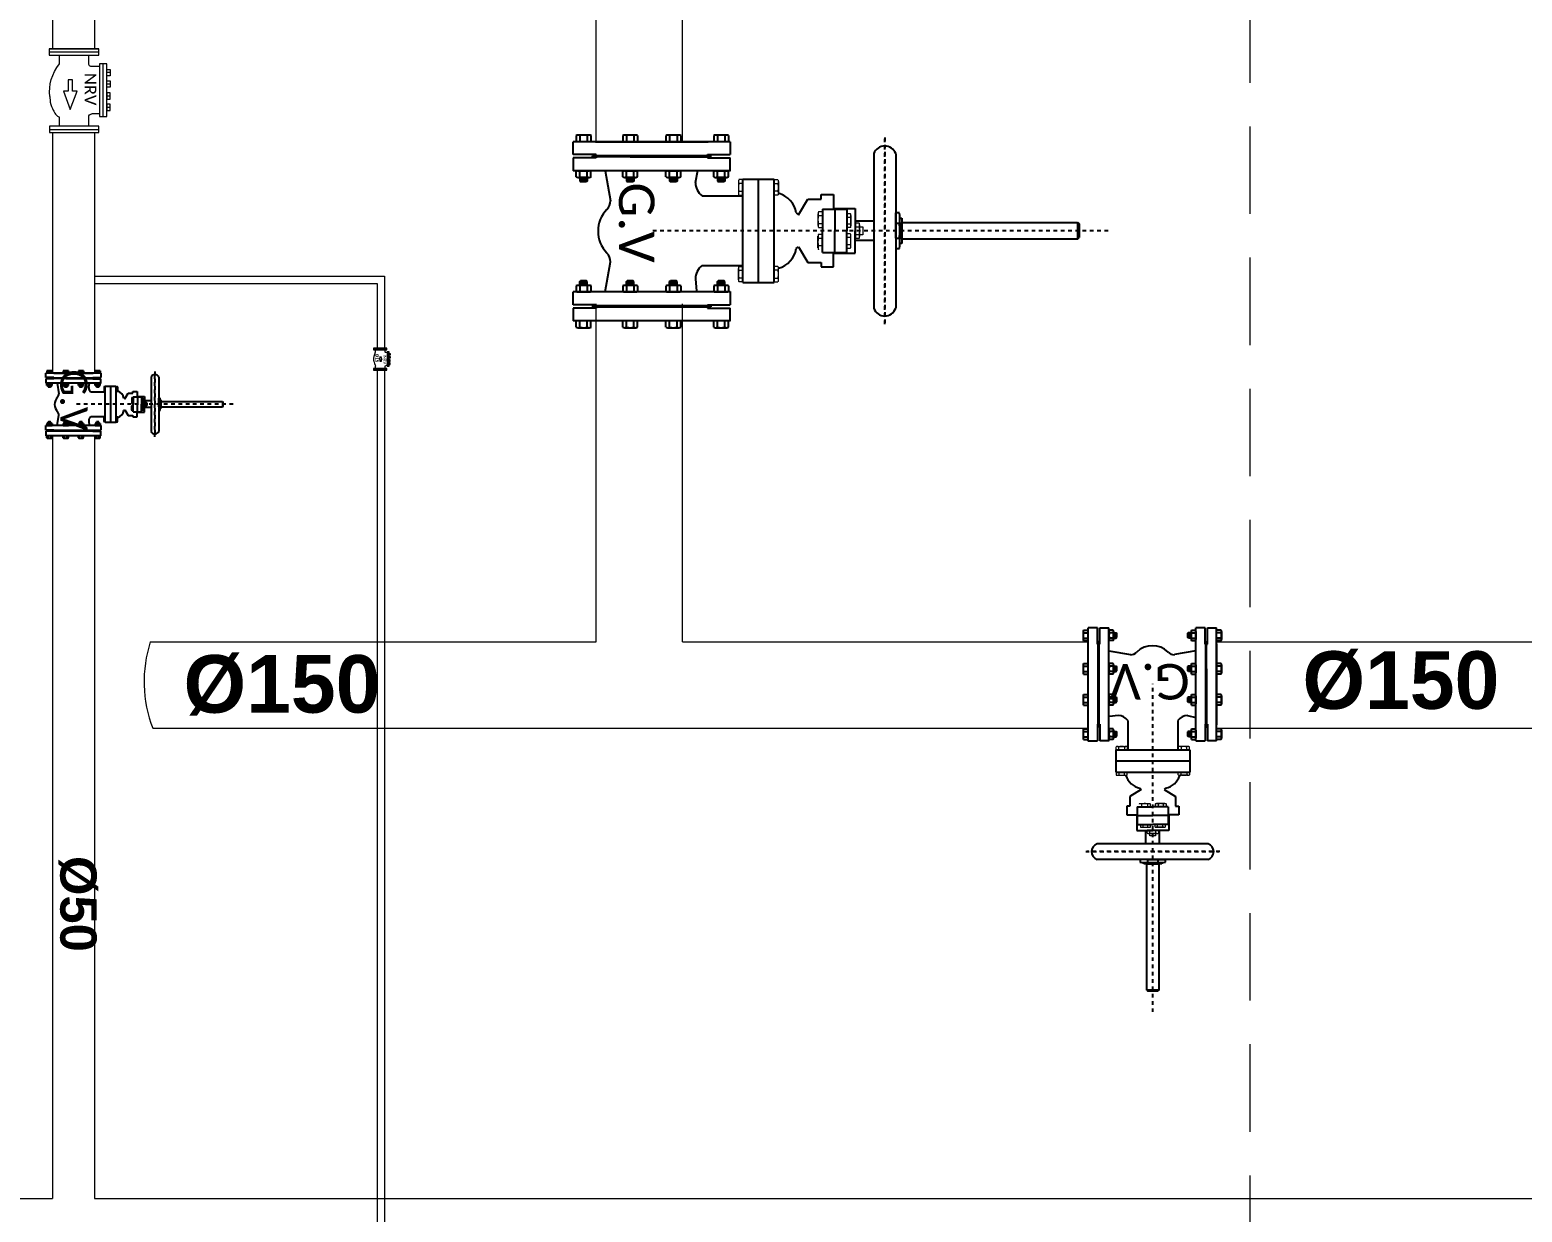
# Model space of a CAD drawing. Header units: inches. Extents: x -98933 to 1585249, y -3352739 to 192771.
# Drawn here: x 58127.62 to 58168.6, y 49911.38 to 49943.84 of the extents above; entities that cross this region are included whole.
import ezdxf

# ---------------------------------------------------------------- set-up
doc = ezdxf.new("R2010")
doc.units = ezdxf.units.IN
doc.header["$MEASUREMENT"] = 0
for name, pattern in [('CENTER2', [1.125, 0.75, -0.125, 0.125, -0.125]), ('CENTERX2', [4, 2.5, -0.5, 0.5, -0.5]), ('DASHED', [0.75, 0.5, -0.25]), ('HIDDEN', [0.375, 0.25, -0.125])]:
    doc.linetypes.add(name, pattern=pattern)
doc.layers.get('0').update_dxf_attribs({"lineweight": 0})
for name, color, linetype, lineweight in [('Diamention', 30, 'Continuous', 0), ('DIMINSON', 30, 'Continuous', 5), ('Hydrant Pipe', 1, 'Continuous', 25), ('Pipe 40 mm', 1, 'Continuous', 25), ('stair 2', 210, 'Continuous', 9), ('wall', 7, 'Continuous', 0)]:
    doc.layers.add(name, color=color, linetype=linetype, lineweight=lineweight)
for name, color, linetype in [('DIESEL_PUMP', 7, 'Continuous'), ('FIREFIGHTING', 241, 'Continuous'), ('flange', 33, 'Continuous'), ('OBJECT', 7, 'Continuous'), ('PUMP CETRE', 1, 'CENTERX2'), ('pump pipe', 241, 'Continuous')]:
    doc.layers.add(name, color=color, linetype=linetype)
doc.styles.add('small', font='calibri.ttf', dxfattribs={"height": 4})
doc.styles.get("Standard").update_dxf_attribs({"font": 'arialbd.ttf', "height": 24})

# ---------------------------------------------------------------- blocks, each defined once
blk = doc.blocks.new('bgvb')
at = {"color": 96}
for p, q in [((16716.12, -5905.44), (16716.12, -5904.87)), ((16716.12, -5904.87), (16717.18, -5904.87)), ((16716.65, -5904.87), (16716.65, -5905.44)), ((16717.18, -5904.87), (16717.18, -5905.44)), ((16718.04, -5905.44), (16718.04, -5904.87)), ((16718.04, -5904.87), (16719.11, -5904.87)), ((16718.57, -5904.87), (16718.57, -5905.44)), ((16719.11, -5904.87), (16719.11, -5905.44)), ((16720.07, -5904.87), (16720.07, -5905.44)), ((16721.14, -5904.87), (16720.07, -5904.87)), ((16720.6, -5904.87), (16720.6, -5905.44)), ((16721.14, -5905.44), (16721.14, -5904.87)), ((16722, -5904.87), (16722, -5905.44)), ((16723.06, -5904.87), (16722, -5904.87)), ((16722.53, -5904.87), (16722.53, -5905.44)), ((16723.06, -5905.44), (16723.06, -5904.87)), ((16715.18, -5905.44), (16715.18, -5906.67)), ((16724.04, -5905.44), (16715.18, -5905.44)), ((16724.04, -5906.04), (16715.18, -5906.04)), ((16715.18, -5906.67), (16724.04, -5906.67)), ((16715.63, -5906.67), (16715.63, -5907.94)), ((16717.18, -5905.44), (16716.12, -5905.44)), ((16719.11, -5905.44), (16718.04, -5905.44)), ((16720.07, -5905.44), (16721.14, -5905.44)), ((16722, -5905.44), (16723.06, -5905.44)), ((16723.6, -5906.67), (16723.6, -5907.94)), ((16724.04, -5906.67), (16724.04, -5905.44)), ((16715.09, -5908.48), (16713.7, -5908.48)), ((16725.2, -5908.48), (16724.14, -5908.48)), ((16725.69, -5908.48), (16724.14, -5908.48)), ((16715.17, -5913.44), (16713.7, -5913.44)), ((16725.69, -5913.44), (16724.18, -5913.44)), ((16725.2, -5913.44), (16725.1, -5913.44))]:
    blk.add_line(p, q, dxfattribs=at)
at = {"color": 152}
for p, q in [((16713.7, -5906.75), (16712.61, -5906.75)), ((16712.61, -5915.17), (16712.61, -5906.75)), ((16712.61, -5906.75), (16712.61, -5915.17)), ((16713.16, -5915.17), (16713.16, -5906.75)), ((16713.7, -5915.17), (16713.7, -5906.75)), ((16713.7, -5915.17), (16713.7, -5906.75)), ((16726.78, -5906.75), (16725.69, -5906.75)), ((16725.69, -5906.75), (16725.69, -5915.1)), ((16726.24, -5915.1), (16726.24, -5906.75)), ((16726.78, -5915.1), (16726.78, -5906.75)), ((16712.61, -5915.17), (16713.7, -5915.17)), ((16725.69, -5915.1), (16726.78, -5915.1))]:
    blk.add_line(p, q, dxfattribs=at)
at = {"color": 7}
for p, q in [((16717.88, -5911.23), (16717.88, -5911.98)), ((16719.76, -5911.23), (16717.88, -5911.23)), ((16717.88, -5911.98), (16719.76, -5911.98)), ((16719.76, -5910.46), (16719.76, -5911.23)), ((16722.88, -5911.6), (16719.76, -5910.46)), ((16719.76, -5912.75), (16722.88, -5911.6)), ((16719.76, -5911.98), (16719.76, -5912.75))]:
    blk.add_line(p, q, dxfattribs=at)
at = {"color": 96, "extrusion": (0, 0, -1)}
for centre, major_axis, ratio, start_param, end_param in [((16715.09, -5907.94), (0.383, 0.383), 1, 0.785398, 2.356194), ((16724.14, -5907.94), (-0.383, 0.383), 1, 3.926991, 5.497787), ((16720.24, -5902.61), (1.01, 12.45), 0.757969, 2.987105, 3.598527)]:
    blk.add_ellipse(centre, major_axis=major_axis, ratio=ratio, start_param=start_param, end_param=end_param, dxfattribs=at)
at = {"color": 96}
blk.add_open_spline([(16720.7, -5915.03), (16721.12, -5915.03), (16721.88, -5915), (16722.91, -5914.55), (16723.47, -5914.2), (16723.88, -5913.94), (16724.18, -5913.44)], degree=3, knots=[0.2123372, 0.2123372, 0.2123372, 0.2123372, 0.2383393, 0.2920744, 0.3187805, 0.3460085, 0.3460085, 0.3460085, 0.3460085], dxfattribs=at)
at = {"color": 1, "lineweight": 25, "ltscale": 200, "insert": (16722.18, -5907.19, -20.42), "char_height": 2, "width": 8.194, "attachment_point": 3, "style": 'small'}
blk.add_mtext('{\\C0;NRV}', dxfattribs=at)
blk = doc.blocks.new('Gate Valve')
at = {"color": 8, "linetype": 'DASHED', "ltscale": 25}
for p, q in [((19523.9, 12761.5, -133037224.9), (19531.5, 12761.5, -133037224.9)), ((19523.9, 12758.4, -133037224.9), (19523.9, 12761.5, -133037224.9)), ((19531.5, 12761.5, -133037224.9), (19531.5, 12758.4, -133037224.9)), ((19511.2, 12746.2, -133037224.9), (19511.2, 12749.7, -133037224.9)), ((19511.2, 12746.2, -133037224.9), (19524.7, 12746.2, -133037224.9)), ((19512.9, 12750.1, -133037224.9), (19523, 12750.1, -133037224.9)), ((19514.5, 12746.2, -133037224.9), (19514.5, 12749.7, -133037224.9)), ((19520.2, 12754.2, -133037224.9), (19520.2, 12758, -133037224.9)), ((19521.3, 12749.7, -133037224.9), (19521.3, 12746.2, -133037224.9)), ((19522.1, 12758.4, -133037224.9), (19533.3, 12758.4, -133037224.9)), ((19524, 12754.2, -133037224.9), (19524, 12758, -133037224.9)), ((19524.7, 12749.7, -133037224.9), (19524.7, 12746.2, -133037224.9)), ((19530.8, 12749.7, -133037224.9), (19530.8, 12746.2, -133037224.9)), ((19544.3, 12746.2, -133037224.9), (19530.8, 12746.2, -133037224.9)), ((19531.5, 12758, -133037224.9), (19531.5, 12754.2, -133037224.9)), ((19542.6, 12750.1, -133037224.9), (19532.5, 12750.1, -133037224.9)), ((19534.2, 12749.7, -133037224.9), (19534.2, 12746.2, -133037224.9)), ((19535.2, 12758, -133037224.9), (19535.2, 12754.2, -133037224.9)), ((19540.9, 12746.2, -133037224.9), (19540.9, 12749.7, -133037224.9)), ((19544.3, 12746.2, -133037224.9), (19544.3, 12749.7, -133037224.9)), ((19509.5, 12722.7, -133037224.9), (19509.5, 12718.9, -133037224.9)), ((19509.5, 12722.7, -133037224.9), (19524.5, 12722.7, -133037224.9)), ((19511.4, 12718.4, -133037224.9), (19522.6, 12718.4, -133037224.9)), ((19513.3, 12722.7, -133037224.9), (19513.3, 12718.9, -133037224.9)), ((19520.7, 12718.9, -133037224.9), (19520.7, 12722.7, -133037224.9)), ((19524.5, 12718.9, -133037224.9), (19524.5, 12722.7, -133037224.9)), ((19531, 12718.9, -133037224.9), (19531, 12722.7, -133037224.9)), ((19545.9, 12722.7, -133037224.9), (19531, 12722.7, -133037224.9)), ((19544.1, 12718.4, -133037224.9), (19532.8, 12718.4, -133037224.9)), ((19534.7, 12718.9, -133037224.9), (19534.7, 12722.7, -133037224.9)), ((19542.2, 12722.7, -133037224.9), (19542.2, 12718.9, -133037224.9)), ((19478.6, 12676.2, -133037224.9), (19478.6, 12680, -133037224.9)), ((19478.6, 12676.2, -133037224.9), (19493.6, 12676.2, -133037224.9)), ((19480.5, 12680.5, -133037224.9), (19491.7, 12680.5, -133037224.9)), ((19482.3, 12676.2, -133037224.9), (19482.3, 12680, -133037224.9)), ((19489.8, 12680, -133037224.9), (19489.8, 12676.2, -133037224.9)), ((19493.6, 12680, -133037224.9), (19493.6, 12676.2, -133037224.9)), ((19561.9, 12680, -133037224.9), (19561.9, 12676.2, -133037224.9)), ((19576.9, 12676.2, -133037224.9), (19561.9, 12676.2, -133037224.9)), ((19575, 12680.5, -133037224.9), (19563.8, 12680.5, -133037224.9)), ((19565.6, 12680, -133037224.9), (19565.6, 12676.2, -133037224.9)), ((19573.1, 12676.2, -133037224.9), (19573.1, 12680, -133037224.9)), ((19576.9, 12676.2, -133037224.9), (19576.9, 12680, -133037224.9)), ((19478.6, 12646.3, -133037224.9), (19493.6, 12646.3, -133037224.9)), ((19478.6, 12646.3, -133037224.9), (19478.6, 12642.5, -133037224.9)), ((19482.3, 12646.3, -133037224.9), (19482.3, 12642.5, -133037224.9)), ((19489.8, 12642.5, -133037224.9), (19489.8, 12646.3, -133037224.9)), ((19493.6, 12642.5, -133037224.9), (19493.6, 12646.3, -133037224.9)), ((19576.9, 12646.3, -133037224.9), (19561.9, 12646.3, -133037224.9)), ((19561.9, 12642.5, -133037224.9), (19561.9, 12646.3, -133037224.9)), ((19565.6, 12642.5, -133037224.9), (19565.6, 12646.3, -133037224.9)), ((19573.1, 12646.3, -133037224.9), (19573.1, 12642.5, -133037224.9)), ((19576.9, 12646.3, -133037224.9), (19576.9, 12642.5, -133037224.9)), ((19480.5, 12642, -133037224.9), (19491.7, 12642, -133037224.9)), ((19575, 12642, -133037224.9), (19563.8, 12642, -133037224.9))]:
    blk.add_line(p, q, dxfattribs=at)
for centre, radius, start, end in [((19512.9, 12746.6, -133037224.9), 3.53, 61.493, 118.507), ((19517.9, 12736.6, -133037224.9), 13.5, 75.5225, 104.4775), ((19522.1, 12754.5, -133037224.9), 3.92, 61.493, 118.507), ((19523, 12746.6, -133037224.9), 3.53, 61.493, 118.507), ((19527.7, 12743.5, -133037224.9), 15, 75.5225, 104.4775), ((19532.5, 12746.6, -133037224.9), 3.53, 61.493, 118.507), ((19533.3, 12754.5, -133037224.9), 3.92, 61.493, 118.507), ((19537.5, 12736.6, -133037224.9), 13.5, 75.5225, 104.4775), ((19542.6, 12746.6, -133037224.9), 3.53, 61.493, 118.507), ((19511.4, 12722.4, -133037224.9), 3.92, 241.493, 298.507), ((19517, 12733.4, -133037224.9), 15, 255.5225, 284.4775), ((19522.6, 12722.4, -133037224.9), 3.92, 241.493, 298.507), ((19532.8, 12722.4, -133037224.9), 3.92, 241.493, 298.507), ((19538.5, 12733.4, -133037224.9), 15, 255.5225, 284.4775), ((19544.1, 12722.4, -133037224.9), 3.92, 241.493, 298.507), ((19480.5, 12676.6, -133037224.9), 3.92, 61.493, 118.507), ((19486.1, 12665.5, -133037224.9), 15, 75.5225, 104.4775), ((19491.7, 12676.6, -133037224.9), 3.92, 61.493, 118.507), ((19563.8, 12676.6, -133037224.9), 3.92, 61.493, 118.507), ((19569.4, 12665.5, -133037224.9), 15, 75.5225, 104.4775), ((19575, 12676.6, -133037224.9), 3.92, 61.493, 118.507), ((19480.5, 12645.9, -133037224.9), 3.92, 241.493, 298.507), ((19486.1, 12657, -133037224.9), 15, 255.5225, 284.4775), ((19491.7, 12645.9, -133037224.9), 3.92, 241.493, 298.507), ((19563.8, 12645.9, -133037224.9), 3.92, 241.493, 298.507), ((19569.4, 12657, -133037224.9), 15, 255.5225, 284.4775), ((19575, 12645.9, -133037224.9), 3.92, 241.493, 298.507)]:
    blk.add_arc(centre, radius, start, end, dxfattribs=at)
at = {"layer": 'DIESEL_PUMP', "color": 201, "linetype": 'Continuous', "ltscale": 0.01}
for p, q in [((19519.7, 12967.8, -133037224.9), (19521.1, 12969.3, -133037224.9)), ((19519.7, 12967.8, -133037224.9), (19535.8, 12967.8, -133037224.9)), ((19519.7, 12799.1, -133037224.9), (19519.7, 12967.8, -133037224.9)), ((19521.1, 12969.3, -133037224.9), (19534.3, 12969.3, -133037224.9)), ((19535.8, 12967.8, -133037224.9), (19534.3, 12969.3, -133037224.9)), ((19535.8, 12967.8, -133037224.9), (19535.8, 12799.1, -133037224.9)), ((19453.6, 12793.1, -133037224.9), (19602.2, 12793.1, -133037224.9)), ((19510.6, 12796.6, -133037224.9), (19510.6, 12793.1, -133037224.9)), ((19520.7, 12793.1, -133037224.9), (19510.6, 12793.1, -133037224.9)), ((19515.7, 12797.1, -133037224.9), (19515.7, 12799.1, -133037224.9)), ((19515.7, 12799.1, -133037224.9), (19539.8, 12799.1, -133037224.9)), ((19520.7, 12797.1, -133037224.9), (19515.7, 12797.1, -133037224.9)), ((19539.8, 12797.1, -133037224.9), (19515.7, 12797.1, -133037224.9)), ((19535.8, 12799.1, -133037224.9), (19519.7, 12799.1, -133037224.9)), ((19534.8, 12797.1, -133037224.9), (19520.7, 12797.1, -133037224.9)), ((19520.7, 12796.6, -133037224.9), (19520.7, 12793.1, -133037224.9)), ((19534.8, 12793.1, -133037224.9), (19520.7, 12793.1, -133037224.9)), ((19539.8, 12797.1, -133037224.9), (19534.8, 12797.1, -133037224.9)), ((19534.8, 12793.1, -133037224.9), (19534.8, 12796.6, -133037224.9)), ((19534.8, 12793.1, -133037224.9), (19544.8, 12793.1, -133037224.9)), ((19539.8, 12799.1, -133037224.9), (19539.8, 12797.1, -133037224.9)), ((19544.8, 12793.1, -133037224.9), (19544.8, 12796.6, -133037224.9)), ((19453.6, 12772.1, -133037224.9), (19602.2, 12772.1, -133037224.9)), ((19518.5, 12772.1, -133037224.9), (19518.5, 12754.2, -133037224.9)), ((19537, 12772.1, -133037224.9), (19537, 12754.2, -133037224.9)), ((19506.4, 12733.4, -133037224.9), (19506.4, 12754.2, -133037224.9)), ((19506.4, 12754.2, -133037224.9), (19527.7, 12754.2, -133037224.9)), ((19506.9, 12746.2, -133037224.9), (19527.7, 12746.2, -133037224.9)), ((19506.9, 12722.7, -133037224.9), (19506.9, 12746.2, -133037224.9)), ((19506.9, 12746.2, -133037224.9), (19527.7, 12746.2, -133037224.9)), ((19506.9, 12746.2, -133037224.9), (19527.7, 12746.2, -133037224.9)), ((19520.2, 12754.2, -133037224.9), (19535.2, 12754.2, -133037224.9)), ((19549.1, 12754.2, -133037224.9), (19527.7, 12754.2, -133037224.9)), ((19548.6, 12746.2, -133037224.9), (19527.7, 12746.2, -133037224.9)), ((19548.6, 12722.7, -133037224.9), (19548.6, 12746.2, -133037224.9)), ((19549.1, 12733.4, -133037224.9), (19549.1, 12754.2, -133037224.9)), ((19493, 12733.4, -133037224.9), (19506.9, 12733.4, -133037224.9)), ((19493, 12721.6, -133037224.9), (19493, 12733.4, -133037224.9)), ((19506.9, 12734.5, -133037224.9), (19527.7, 12734.5, -133037224.9)), ((19506.9, 12734.5, -133037224.9), (19527.7, 12734.5, -133037224.9)), ((19506.9, 12734.5, -133037224.9), (19527.7, 12734.5, -133037224.9)), ((19506.9, 12734.5, -133037224.9), (19527.7, 12734.5, -133037224.9)), ((19548.6, 12734.5, -133037224.9), (19527.7, 12734.5, -133037224.9)), ((19548.6, 12734.5, -133037224.9), (19527.7, 12734.5, -133037224.9)), ((19562.5, 12733.4, -133037224.9), (19548.6, 12733.4, -133037224.9)), ((19562.5, 12721.6, -133037224.9), (19562.5, 12733.4, -133037224.9)), ((19497.3, 12721.6, -133037224.9), (19493, 12721.6, -133037224.9)), ((19497.3, 12708.8, -133037224.9), (19497.3, 12721.6, -133037224.9)), ((19506.9, 12722.7, -133037224.9), (19527.7, 12722.7, -133037224.9)), ((19506.9, 12722.7, -133037224.9), (19527.7, 12722.7, -133037224.9)), ((19548.6, 12722.7, -133037224.9), (19527.7, 12722.7, -133037224.9)), ((19558.2, 12721.6, -133037224.9), (19562.5, 12721.6, -133037224.9)), ((19558.2, 12708.8, -133037224.9), (19558.2, 12721.6, -133037224.9)), ((19512.4, 12699.7, -133037224.9), (19497.3, 12708.8, -133037224.9)), ((19543.1, 12699.7, -133037224.9), (19558.2, 12708.8, -133037224.9)), ((19510.6, 12697.6, -133037224.9), (19512.4, 12699.7, -133037224.9)), ((19544.9, 12697.6, -133037224.9), (19543.1, 12699.7, -133037224.9)), ((19478.1, 12646.3, -133037224.9), (19478.1, 12676.2, -133037224.9)), ((19577.3, 12676.2, -133037224.9), (19478.1, 12676.2, -133037224.9)), ((19577.3, 12646.3, -133037224.9), (19577.3, 12676.2, -133037224.9)), ((19577.3, 12661.3, -133037224.9), (19478.1, 12661.3, -133037224.9)), ((19577.3, 12646.3, -133037224.9), (19478.1, 12646.3, -133037224.9))]:
    blk.add_line(p, q, dxfattribs=at)
for centre, radius, start, end in [((19457.3, 12782.6, -133037224.9), 11.1, 109.5042, 250.4958), ((19515.7, 12771.8, -133037224.9), 25.3, 78.5364, 101.4636), ((19527.7, 12747.7, -133037224.9), 49.4, 81.7983, 98.2017), ((19539.8, 12771.8, -133037224.9), 25.3, 78.5364, 101.4636), ((19598.5, 12782.6, -133037224.9), 11.1, 289.5042, 70.4958), ((19514.9, 12673.8, -133037224.9), 24.2, 100.3578, 163.7896), ((19540.5, 12673.8, -133037224.9), 24.2, 16.2104, 79.6422)]:
    blk.add_arc(centre, radius, start, end, dxfattribs=at)
at = {"layer": 'FIREFIGHTING'}
blk.add_line((19442.3, 12510.5, -133037224.9), (19442.3, 12607.5, -133037224.9), dxfattribs=at)
at = {"layer": 'flange', "color": 8}
for p, q in [((19436.3, 12632.4, -133037224.9), (19442.3, 12632.4, -133037224.9)), ((19475.9, 12632.4, -133037224.9), (19470.7, 12632.4, -133037224.9)), ((19580.7, 12632.4, -133037224.9), (19585.9, 12632.4, -133037224.9)), ((19620.3, 12632.4, -133037224.9), (19614.3, 12632.4, -133037224.9)), ((19435.7, 12620, -133037224.9), (19435.7, 12630.7, -133037224.9)), ((19436.3, 12628.9, -133037224.9), (19442.3, 12628.9, -133037224.9)), ((19436.3, 12621.8, -133037224.9), (19442.3, 12621.8, -133037224.9)), ((19436.3, 12618.2, -133037224.9), (19442.3, 12618.2, -133037224.9)), ((19470.1, 12620, -133037224.9), (19470.1, 12630.7, -133037224.9)), ((19475.9, 12628.9, -133037224.9), (19470.7, 12628.9, -133037224.9)), ((19475.9, 12621.8, -133037224.9), (19470.7, 12621.8, -133037224.9)), ((19475.9, 12618.2, -133037224.9), (19470.7, 12618.2, -133037224.9)), ((19476.4, 12620, -133037224.9), (19476.4, 12630.7, -133037224.9)), ((19476.4, 12628.9, -133037224.9), (19480, 12628.9, -133037224.9)), ((19476.4, 12621.8, -133037224.9), (19480, 12621.8, -133037224.9)), ((19476.5, 12628.9, -133037224.9), (19476.5, 12621.8, -133037224.9)), ((19477.1, 12628.2, -133037224.9), (19477.1, 12622.4, -133037224.9)), ((19477.7, 12628.9, -133037224.9), (19477.7, 12621.8, -133037224.9)), ((19478.2, 12628.2, -133037224.9), (19478.2, 12622.4, -133037224.9)), ((19478.8, 12628.9, -133037224.9), (19478.8, 12621.8, -133037224.9)), ((19479.4, 12628.2, -133037224.9), (19479.4, 12622.4, -133037224.9)), ((19480, 12628.9, -133037224.9), (19480, 12621.8, -133037224.9)), ((19480, 12628.9, -133037224.9), (19480.6, 12628.2, -133037224.9)), ((19480, 12621.8, -133037224.9), (19480.6, 12622.4, -133037224.9)), ((19480.6, 12628.2, -133037224.9), (19480.6, 12622.4, -133037224.9)), ((19576.6, 12628.9, -133037224.9), (19575.9, 12628.2, -133037224.9)), ((19575.9, 12628.2, -133037224.9), (19575.9, 12622.4, -133037224.9)), ((19576.6, 12621.8, -133037224.9), (19575.9, 12622.4, -133037224.9)), ((19580.1, 12628.9, -133037224.9), (19576.6, 12628.9, -133037224.9)), ((19576.6, 12628.9, -133037224.9), (19576.6, 12621.8, -133037224.9)), ((19580.1, 12621.8, -133037224.9), (19576.6, 12621.8, -133037224.9)), ((19577.1, 12628.2, -133037224.9), (19577.1, 12622.4, -133037224.9)), ((19577.7, 12628.9, -133037224.9), (19577.7, 12621.8, -133037224.9)), ((19578.3, 12628.2, -133037224.9), (19578.3, 12622.4, -133037224.9)), ((19578.9, 12628.9, -133037224.9), (19578.9, 12621.8, -133037224.9)), ((19579.5, 12628.2, -133037224.9), (19579.5, 12622.4, -133037224.9)), ((19580, 12628.9, -133037224.9), (19580, 12621.8, -133037224.9)), ((19580.1, 12620, -133037224.9), (19580.1, 12630.7, -133037224.9)), ((19580.7, 12628.9, -133037224.9), (19585.9, 12628.9, -133037224.9)), ((19580.7, 12621.8, -133037224.9), (19585.9, 12621.8, -133037224.9)), ((19580.7, 12618.2, -133037224.9), (19585.9, 12618.2, -133037224.9)), ((19586.4, 12620, -133037224.9), (19586.4, 12630.7, -133037224.9)), ((19620.3, 12628.9, -133037224.9), (19614.3, 12628.9, -133037224.9)), ((19620.3, 12621.8, -133037224.9), (19614.3, 12621.8, -133037224.9)), ((19620.3, 12618.2, -133037224.9), (19614.3, 12618.2, -133037224.9)), ((19620.8, 12620, -133037224.9), (19620.8, 12630.7, -133037224.9)), ((19455.7, 12538, -133037224.9), (19455.7, 12615.6, -133037224.9)), ((19456.7, 12615.6, -133037224.9), (19455.7, 12615.6, -133037224.9)), ((19456.7, 12538, -133037224.9), (19456.7, 12615.6, -133037224.9)), ((19599.8, 12501.9, -133037224.9), (19599.8, 12615.6, -133037224.9)), ((19599.8, 12615.6, -133037224.9), (19600.9, 12615.6, -133037224.9)), ((19600.9, 12501.9, -133037224.9), (19600.9, 12615.6, -133037224.9)), ((19435.7, 12574.2, -133037224.9), (19435.7, 12584.8, -133037224.9)), ((19436.3, 12586.6, -133037224.9), (19442.3, 12586.6, -133037224.9)), ((19436.3, 12583, -133037224.9), (19442.3, 12583, -133037224.9)), ((19436.3, 12575.9, -133037224.9), (19442.3, 12575.9, -133037224.9)), ((19470.1, 12574.2, -133037224.9), (19470.1, 12584.8, -133037224.9)), ((19475.9, 12586.6, -133037224.9), (19470.7, 12586.6, -133037224.9)), ((19475.9, 12583, -133037224.9), (19470.7, 12583, -133037224.9)), ((19475.9, 12575.9, -133037224.9), (19470.7, 12575.9, -133037224.9)), ((19476.4, 12574.2, -133037224.9), (19476.4, 12584.8, -133037224.9)), ((19476.4, 12583, -133037224.9), (19480, 12583, -133037224.9)), ((19476.4, 12575.9, -133037224.9), (19480, 12575.9, -133037224.9)), ((19476.5, 12583, -133037224.9), (19476.5, 12575.9, -133037224.9)), ((19477.1, 12582.4, -133037224.9), (19477.1, 12576.6, -133037224.9)), ((19477.7, 12583, -133037224.9), (19477.7, 12575.9, -133037224.9)), ((19478.2, 12582.4, -133037224.9), (19478.2, 12576.6, -133037224.9)), ((19478.8, 12583, -133037224.9), (19478.8, 12575.9, -133037224.9)), ((19479.4, 12582.4, -133037224.9), (19479.4, 12576.6, -133037224.9)), ((19480, 12583, -133037224.9), (19480.6, 12582.4, -133037224.9)), ((19480, 12583, -133037224.9), (19480, 12575.9, -133037224.9)), ((19480, 12575.9, -133037224.9), (19480.6, 12576.6, -133037224.9)), ((19480.6, 12582.4, -133037224.9), (19480.6, 12576.6, -133037224.9)), ((19576.6, 12583, -133037224.9), (19575.9, 12582.4, -133037224.9)), ((19575.9, 12582.4, -133037224.9), (19575.9, 12576.6, -133037224.9)), ((19576.6, 12575.9, -133037224.9), (19575.9, 12576.6, -133037224.9)), ((19576.6, 12583, -133037224.9), (19576.6, 12575.9, -133037224.9)), ((19580.1, 12583, -133037224.9), (19576.6, 12583, -133037224.9)), ((19580.1, 12575.9, -133037224.9), (19576.6, 12575.9, -133037224.9)), ((19577.1, 12582.4, -133037224.9), (19577.1, 12576.6, -133037224.9)), ((19577.7, 12583, -133037224.9), (19577.7, 12575.9, -133037224.9)), ((19578.3, 12582.4, -133037224.9), (19578.3, 12576.6, -133037224.9)), ((19578.9, 12583, -133037224.9), (19578.9, 12575.9, -133037224.9)), ((19579.5, 12582.4, -133037224.9), (19579.5, 12576.6, -133037224.9)), ((19580, 12583, -133037224.9), (19580, 12575.9, -133037224.9)), ((19580.1, 12574.2, -133037224.9), (19580.1, 12584.8, -133037224.9)), ((19580.7, 12586.6, -133037224.9), (19585.9, 12586.6, -133037224.9)), ((19580.7, 12583, -133037224.9), (19585.9, 12583, -133037224.9)), ((19580.7, 12575.9, -133037224.9), (19585.9, 12575.9, -133037224.9)), ((19586.4, 12574.2, -133037224.9), (19586.4, 12584.8, -133037224.9)), ((19620.3, 12586.6, -133037224.9), (19614.3, 12586.6, -133037224.9)), ((19620.3, 12583, -133037224.9), (19614.3, 12583, -133037224.9)), ((19620.3, 12575.9, -133037224.9), (19614.3, 12575.9, -133037224.9)), ((19620.8, 12574.2, -133037224.9), (19620.8, 12584.8, -133037224.9)), ((19436.3, 12572.4, -133037224.9), (19442.3, 12572.4, -133037224.9)), ((19475.9, 12572.4, -133037224.9), (19470.7, 12572.4, -133037224.9)), ((19580.7, 12572.4, -133037224.9), (19585.9, 12572.4, -133037224.9)), ((19620.3, 12572.4, -133037224.9), (19614.3, 12572.4, -133037224.9)), ((19435.7, 12532.7, -133037224.9), (19435.7, 12543.3, -133037224.9)), ((19436.3, 12545.1, -133037224.9), (19442.3, 12545.1, -133037224.9)), ((19436.3, 12541.5, -133037224.9), (19442.3, 12541.5, -133037224.9)), ((19436.3, 12534.4, -133037224.9), (19442.3, 12534.4, -133037224.9)), ((19436.3, 12530.9, -133037224.9), (19442.3, 12530.9, -133037224.9)), ((19470.1, 12532.7, -133037224.9), (19470.1, 12543.3, -133037224.9)), ((19475.9, 12545.1, -133037224.9), (19470.7, 12545.1, -133037224.9)), ((19475.9, 12541.5, -133037224.9), (19470.7, 12541.5, -133037224.9)), ((19475.9, 12534.4, -133037224.9), (19470.7, 12534.4, -133037224.9)), ((19475.9, 12530.9, -133037224.9), (19470.7, 12530.9, -133037224.9)), ((19476.4, 12532.7, -133037224.9), (19476.4, 12543.3, -133037224.9)), ((19476.4, 12541.5, -133037224.9), (19480, 12541.5, -133037224.9)), ((19476.4, 12534.4, -133037224.9), (19480, 12534.4, -133037224.9)), ((19476.5, 12541.5, -133037224.9), (19476.5, 12534.4, -133037224.9)), ((19477.1, 12540.9, -133037224.9), (19477.1, 12535.1, -133037224.9)), ((19477.7, 12541.5, -133037224.9), (19477.7, 12534.4, -133037224.9)), ((19478.2, 12540.9, -133037224.9), (19478.2, 12535.1, -133037224.9)), ((19478.8, 12541.5, -133037224.9), (19478.8, 12534.4, -133037224.9)), ((19479.4, 12540.9, -133037224.9), (19479.4, 12535.1, -133037224.9)), ((19480, 12541.5, -133037224.9), (19480.6, 12540.9, -133037224.9)), ((19480, 12541.5, -133037224.9), (19480, 12534.4, -133037224.9)), ((19480, 12534.4, -133037224.9), (19480.6, 12535.1, -133037224.9)), ((19480.6, 12540.9, -133037224.9), (19480.6, 12535.1, -133037224.9)), ((19576.6, 12541.5, -133037224.9), (19575.9, 12540.9, -133037224.9)), ((19575.9, 12540.9, -133037224.9), (19575.9, 12535.1, -133037224.9)), ((19576.6, 12534.4, -133037224.9), (19575.9, 12535.1, -133037224.9)), ((19576.6, 12541.5, -133037224.9), (19576.6, 12534.4, -133037224.9)), ((19580.1, 12541.5, -133037224.9), (19576.6, 12541.5, -133037224.9)), ((19580.1, 12534.4, -133037224.9), (19576.6, 12534.4, -133037224.9)), ((19577.1, 12540.9, -133037224.9), (19577.1, 12535.1, -133037224.9)), ((19577.7, 12541.5, -133037224.9), (19577.7, 12534.4, -133037224.9)), ((19578.3, 12540.9, -133037224.9), (19578.3, 12535.1, -133037224.9)), ((19578.9, 12541.5, -133037224.9), (19578.9, 12534.4, -133037224.9)), ((19579.5, 12540.9, -133037224.9), (19579.5, 12535.1, -133037224.9)), ((19580, 12541.5, -133037224.9), (19580, 12534.4, -133037224.9)), ((19580.1, 12532.7, -133037224.9), (19580.1, 12543.3, -133037224.9)), ((19580.7, 12545.1, -133037224.9), (19585.9, 12545.1, -133037224.9)), ((19580.7, 12541.5, -133037224.9), (19585.9, 12541.5, -133037224.9)), ((19580.7, 12534.4, -133037224.9), (19585.9, 12534.4, -133037224.9)), ((19580.7, 12530.9, -133037224.9), (19585.9, 12530.9, -133037224.9)), ((19586.4, 12532.7, -133037224.9), (19586.4, 12543.3, -133037224.9)), ((19620.3, 12545.1, -133037224.9), (19614.3, 12545.1, -133037224.9)), ((19620.3, 12541.5, -133037224.9), (19614.3, 12541.5, -133037224.9)), ((19620.3, 12534.4, -133037224.9), (19614.3, 12534.4, -133037224.9)), ((19620.3, 12530.9, -133037224.9), (19614.3, 12530.9, -133037224.9)), ((19620.8, 12532.7, -133037224.9), (19620.8, 12543.3, -133037224.9)), ((19435.7, 12487.9, -133037224.9), (19435.7, 12498.6, -133037224.9)), ((19436.3, 12500.3, -133037224.9), (19442.3, 12500.3, -133037224.9)), ((19436.3, 12496.8, -133037224.9), (19442.3, 12496.8, -133037224.9)), ((19436.3, 12489.7, -133037224.9), (19442.3, 12489.7, -133037224.9)), ((19456.7, 12501.9, -133037224.9), (19455.7, 12501.9, -133037224.9)), ((19470.1, 12487.9, -133037224.9), (19470.1, 12498.6, -133037224.9)), ((19475.9, 12500.3, -133037224.9), (19470.7, 12500.3, -133037224.9)), ((19475.9, 12496.8, -133037224.9), (19470.7, 12496.8, -133037224.9)), ((19475.9, 12489.7, -133037224.9), (19470.7, 12489.7, -133037224.9)), ((19476.4, 12487.9, -133037224.9), (19476.4, 12498.6, -133037224.9)), ((19476.4, 12496.8, -133037224.9), (19480, 12496.8, -133037224.9)), ((19476.4, 12489.7, -133037224.9), (19480, 12489.7, -133037224.9)), ((19476.5, 12496.8, -133037224.9), (19476.5, 12489.7, -133037224.9)), ((19477.1, 12496.1, -133037224.9), (19477.1, 12490.4, -133037224.9)), ((19477.7, 12496.8, -133037224.9), (19477.7, 12489.7, -133037224.9)), ((19478.2, 12496.1, -133037224.9), (19478.2, 12490.4, -133037224.9)), ((19478.8, 12496.8, -133037224.9), (19478.8, 12489.7, -133037224.9)), ((19479.4, 12496.1, -133037224.9), (19479.4, 12490.4, -133037224.9)), ((19480, 12496.8, -133037224.9), (19480.6, 12496.1, -133037224.9)), ((19480, 12496.8, -133037224.9), (19480, 12489.7, -133037224.9)), ((19480, 12489.7, -133037224.9), (19480.6, 12490.4, -133037224.9)), ((19480.6, 12496.1, -133037224.9), (19480.6, 12490.4, -133037224.9)), ((19576.6, 12496.8, -133037224.9), (19575.9, 12496.1, -133037224.9)), ((19575.9, 12496.1, -133037224.9), (19575.9, 12490.4, -133037224.9)), ((19576.6, 12489.7, -133037224.9), (19575.9, 12490.4, -133037224.9)), ((19576.6, 12496.8, -133037224.9), (19576.6, 12489.7, -133037224.9)), ((19580.1, 12496.8, -133037224.9), (19576.6, 12496.8, -133037224.9)), ((19580.1, 12489.7, -133037224.9), (19576.6, 12489.7, -133037224.9)), ((19577.1, 12496.1, -133037224.9), (19577.1, 12490.4, -133037224.9)), ((19577.7, 12496.8, -133037224.9), (19577.7, 12489.7, -133037224.9)), ((19578.3, 12496.1, -133037224.9), (19578.3, 12490.4, -133037224.9)), ((19578.9, 12496.8, -133037224.9), (19578.9, 12489.7, -133037224.9)), ((19579.5, 12496.1, -133037224.9), (19579.5, 12490.4, -133037224.9)), ((19580, 12496.8, -133037224.9), (19580, 12489.7, -133037224.9)), ((19580.1, 12487.9, -133037224.9), (19580.1, 12498.6, -133037224.9)), ((19580.7, 12500.3, -133037224.9), (19585.9, 12500.3, -133037224.9)), ((19580.7, 12496.8, -133037224.9), (19585.9, 12496.8, -133037224.9)), ((19580.7, 12489.7, -133037224.9), (19585.9, 12489.7, -133037224.9)), ((19586.4, 12487.9, -133037224.9), (19586.4, 12498.6, -133037224.9)), ((19599.8, 12501.9, -133037224.9), (19600.9, 12501.9, -133037224.9)), ((19620.3, 12500.3, -133037224.9), (19614.3, 12500.3, -133037224.9)), ((19620.3, 12496.8, -133037224.9), (19614.3, 12496.8, -133037224.9)), ((19620.3, 12489.7, -133037224.9), (19614.3, 12489.7, -133037224.9)), ((19620.8, 12487.9, -133037224.9), (19620.8, 12498.6, -133037224.9)), ((19436.3, 12486.2, -133037224.9), (19442.3, 12486.2, -133037224.9)), ((19475.9, 12486.2, -133037224.9), (19470.7, 12486.2, -133037224.9)), ((19580.7, 12486.2, -133037224.9), (19585.9, 12486.2, -133037224.9)), ((19620.3, 12486.2, -133037224.9), (19614.3, 12486.2, -133037224.9))]:
    blk.add_line(p, q, dxfattribs=at)
at = {"layer": 'flange', "color": 33}
for p, q in [((19442.3, 12634.2, -133037224.9), (19442.3, 12483.3, -133037224.9)), ((19442.3, 12634.2, -133037224.9), (19442.3, 12483.3, -133037224.9)), ((19442.3, 12634.2, -133037224.9), (19454.6, 12634.2, -133037224.9)), ((19442.3, 12634.2, -133037224.9), (19442.3, 12483.6, -133037224.9)), ((19454.6, 12612.3, -133037224.9), (19454.6, 12634.2, -133037224.9)), ((19470.3, 12634.2, -133037224.9), (19457.8, 12634.2, -133037224.9)), ((19457.8, 12612.3, -133037224.9), (19457.8, 12634.2, -133037224.9)), ((19470.1, 12634.2, -133037224.9), (19470.1, 12483.3, -133037224.9)), ((19586.2, 12634.2, -133037224.9), (19598.7, 12634.2, -133037224.9)), ((19586.4, 12634.2, -133037224.9), (19586.4, 12483.3, -133037224.9)), ((19598.7, 12612.3, -133037224.9), (19598.7, 12634.2, -133037224.9)), ((19614.4, 12634.2, -133037224.9), (19601.9, 12634.2, -133037224.9)), ((19601.9, 12612.3, -133037224.9), (19601.9, 12634.2, -133037224.9)), ((19614.3, 12634.2, -133037224.9), (19614.3, 12483.3, -133037224.9)), ((19442.3, 12505.1, -133037224.9), (19442.3, 12612.9, -133037224.9)), ((19442.3, 12504.8, -133037224.9), (19442.3, 12612.6, -133037224.9)), ((19455.7, 12612.3, -133037224.9), (19454.6, 12612.3, -133037224.9)), ((19455.7, 12612.3, -133037224.9), (19455.7, 12505.2, -133037224.9)), ((19456.7, 12612.3, -133037224.9), (19456.7, 12505.2, -133037224.9)), ((19456.7, 12612.3, -133037224.9), (19456.7, 12505.2, -133037224.9)), ((19456.7, 12612.3, -133037224.9), (19457.8, 12612.3, -133037224.9)), ((19599.8, 12612.3, -133037224.9), (19598.7, 12612.3, -133037224.9)), ((19599.8, 12612.3, -133037224.9), (19599.8, 12505.2, -133037224.9)), ((19599.8, 12612.3, -133037224.9), (19599.8, 12505.2, -133037224.9)), ((19600.9, 12612.3, -133037224.9), (19600.9, 12505.2, -133037224.9)), ((19600.9, 12612.3, -133037224.9), (19601.9, 12612.3, -133037224.9)), ((19455.7, 12505.2, -133037224.9), (19454.6, 12505.2, -133037224.9)), ((19454.6, 12505.2, -133037224.9), (19454.6, 12483.3, -133037224.9)), ((19456.7, 12505.2, -133037224.9), (19457.8, 12505.2, -133037224.9)), ((19457.8, 12505.2, -133037224.9), (19457.8, 12483.3, -133037224.9)), ((19598.7, 12505.2, -133037224.9), (19598.7, 12483.3, -133037224.9)), ((19599.8, 12505.2, -133037224.9), (19598.7, 12505.2, -133037224.9)), ((19600.9, 12505.2, -133037224.9), (19601.9, 12505.2, -133037224.9)), ((19601.9, 12505.2, -133037224.9), (19601.9, 12483.3, -133037224.9)), ((19454.6, 12483.3, -133037224.9), (19442.3, 12483.3, -133037224.9)), ((19457.8, 12483.3, -133037224.9), (19470.1, 12483.3, -133037224.9)), ((19598.7, 12483.3, -133037224.9), (19586.4, 12483.3, -133037224.9)), ((19601.9, 12483.3, -133037224.9), (19614.3, 12483.3, -133037224.9))]:
    blk.add_line(p, q, dxfattribs=at)
at = {"layer": 'flange'}
blk.add_line((19442.3, 12513.9, -133037224.9), (19442.3, 12604.1, -133037224.9), dxfattribs=at)
at = {"layer": 'flange', "color": 8}
for centre, radius, start, end in [((19439, 12630.7, -133037224.9), 3.23, 146.6799, 213.3199), ((19473.4, 12630.7, -133037224.9), 3.23, 146.6799, 213.3199), ((19473.2, 12630.7, -133037224.9), 3.23, 326.6799, 33.3199), ((19583.4, 12630.7, -133037224.9), 3.23, 146.6801, 213.3201), ((19583.2, 12630.7, -133037224.9), 3.23, 326.6801, 33.3201), ((19617.6, 12630.7, -133037224.9), 3.23, 326.6801, 33.3201), ((19447.9, 12625.3, -133037224.9), 12.1, 162.9802, 197.0196), ((19439, 12620, -133037224.9), 3.23, 146.6799, 213.3199), ((19482.2, 12625.3, -133037224.9), 12.1, 162.9802, 197.0196), ((19473.4, 12620, -133037224.9), 3.23, 146.6799, 213.3199), ((19464.3, 12625.3, -133037224.9), 12.1, 342.9802, 17.0196), ((19473.2, 12620, -133037224.9), 3.23, 326.6799, 33.3199), ((19592.2, 12625.3, -133037224.9), 12.1, 162.9804, 197.0198), ((19583.4, 12620, -133037224.9), 3.23, 146.6801, 213.3201), ((19574.3, 12625.3, -133037224.9), 12.1, 342.9804, 17.0198), ((19583.2, 12620, -133037224.9), 3.23, 326.6801, 33.3201), ((19608.7, 12625.3, -133037224.9), 12.1, 342.9804, 17.0198), ((19617.6, 12620, -133037224.9), 3.23, 326.6801, 33.3201), ((19439, 12584.8, -133037224.9), 3.23, 146.6799, 213.3199), ((19447.9, 12579.5, -133037224.9), 12.1, 162.9802, 197.0196), ((19439, 12574.2, -133037224.9), 3.23, 146.6799, 213.3199), ((19473.4, 12584.8, -133037224.9), 3.23, 146.6799, 213.3199), ((19482.2, 12579.5, -133037224.9), 12.1, 162.9802, 197.0196), ((19473.4, 12574.2, -133037224.9), 3.23, 146.6799, 213.3199), ((19473.2, 12584.8, -133037224.9), 3.23, 326.6799, 33.3199), ((19464.3, 12579.5, -133037224.9), 12.1, 342.9802, 17.0196), ((19473.2, 12574.2, -133037224.9), 3.23, 326.6799, 33.3199), ((19583.4, 12584.8, -133037224.9), 3.23, 146.6801, 213.3201), ((19592.2, 12579.5, -133037224.9), 12.1, 162.9804, 197.0198), ((19583.4, 12574.2, -133037224.9), 3.23, 146.6801, 213.3201), ((19583.2, 12584.8, -133037224.9), 3.23, 326.6801, 33.3201), ((19574.3, 12579.5, -133037224.9), 12.1, 342.9804, 17.0198), ((19583.2, 12574.2, -133037224.9), 3.23, 326.6801, 33.3201), ((19617.6, 12584.8, -133037224.9), 3.23, 326.6801, 33.3201), ((19608.7, 12579.5, -133037224.9), 12.1, 342.9804, 17.0198), ((19617.6, 12574.2, -133037224.9), 3.23, 326.6801, 33.3201), ((19439, 12543.3, -133037224.9), 3.23, 146.6799, 213.3199), ((19447.9, 12538, -133037224.9), 12.1, 162.9802, 197.0196), ((19439, 12532.7, -133037224.9), 3.23, 146.6799, 213.3199), ((19473.4, 12543.3, -133037224.9), 3.23, 146.6799, 213.3199), ((19482.2, 12538, -133037224.9), 12.1, 162.9802, 197.0196), ((19473.4, 12532.7, -133037224.9), 3.23, 146.6799, 213.3199), ((19473.2, 12543.3, -133037224.9), 3.23, 326.6799, 33.3199), ((19464.3, 12538, -133037224.9), 12.1, 342.9802, 17.0196), ((19473.2, 12532.7, -133037224.9), 3.23, 326.6799, 33.3199), ((19583.4, 12543.3, -133037224.9), 3.23, 146.6801, 213.3201), ((19592.2, 12538, -133037224.9), 12.1, 162.9804, 197.0198), ((19583.4, 12532.7, -133037224.9), 3.23, 146.6801, 213.3201), ((19583.2, 12543.3, -133037224.9), 3.23, 326.6801, 33.3201), ((19574.3, 12538, -133037224.9), 12.1, 342.9804, 17.0198), ((19583.2, 12532.7, -133037224.9), 3.23, 326.6801, 33.3201), ((19617.6, 12543.3, -133037224.9), 3.23, 326.6801, 33.3201), ((19608.7, 12538, -133037224.9), 12.1, 342.9804, 17.0198), ((19617.6, 12532.7, -133037224.9), 3.23, 326.6799, 33.3199), ((19617.6, 12532.7, -133037224.9), 3.23, 326.6801, 33.3201), ((19439, 12498.6, -133037224.9), 3.23, 146.6799, 213.3199), ((19447.9, 12493.3, -133037224.9), 12.1, 162.9802, 197.0196), ((19439, 12487.9, -133037224.9), 3.23, 146.6799, 213.3199), ((19473.4, 12498.6, -133037224.9), 3.23, 146.6799, 213.3199), ((19482.2, 12493.3, -133037224.9), 12.1, 162.9802, 197.0196), ((19473.4, 12487.9, -133037224.9), 3.23, 146.6799, 213.3199), ((19473.2, 12498.6, -133037224.9), 3.23, 326.6799, 33.3199), ((19464.3, 12493.3, -133037224.9), 12.1, 342.9802, 17.0196), ((19473.2, 12487.9, -133037224.9), 3.23, 326.6799, 33.3199), ((19583.4, 12498.6, -133037224.9), 3.23, 146.6801, 213.3201), ((19592.2, 12493.3, -133037224.9), 12.1, 162.9804, 197.0198), ((19583.4, 12487.9, -133037224.9), 3.23, 146.6801, 213.3201), ((19583.2, 12498.6, -133037224.9), 3.23, 326.6801, 33.3201), ((19574.3, 12493.3, -133037224.9), 12.1, 342.9804, 17.0198), ((19583.2, 12487.9, -133037224.9), 3.23, 326.6801, 33.3201), ((19617.6, 12498.6, -133037224.9), 3.23, 326.6801, 33.3201), ((19608.7, 12493.3, -133037224.9), 12.1, 342.9804, 17.0198), ((19617.6, 12487.9, -133037224.9), 3.23, 326.6801, 33.3201)]:
    blk.add_arc(centre, radius, start, end, dxfattribs=at)
at = {"layer": 'OBJECT'}
blk.add_line((19442.3, 12606.8, -133037224.9), (19442.3, 12511.1, -133037224.9), dxfattribs=at)
at = {"layer": 'PUMP CETRE', "color": 8, "linetype": 'CENTER2'}
blk.add_line((19527.7, 12997.2, -133037224.9), (19527.7, 12558.1, -133037224.9), dxfattribs=at)
at = {"layer": 'PUMP CETRE', "color": 1, "linetype": 'CENTER2'}
for p, q in [((19438, 12782.6, -133037224.9), (19616, 12782.6, -133037224.9)), ((19617.5, 12782.6, -133037224.9), (19439.5, 12782.6, -133037224.9))]:
    blk.add_line(p, q, dxfattribs=at)
at = {"layer": 'pump pipe', "linetype": 'Continuous'}
for p, q in [((19494, 12607.1, -133037224.9), (19494, 12646.3, -133037224.9)), ((19561.1, 12607.1, -133037224.9), (19561.1, 12646.3, -133037224.9)), ((19481.3, 12600.7, -133037224.9), (19469.9, 12603, -133037224.9)), ((19573.9, 12600.7, -133037224.9), (19585.7, 12601.7, -133037224.9)), ((19470.1, 12514, -133037224.9), (19498.8, 12519, -133037224.9)), ((19586.4, 12514, -133037224.9), (19557.5, 12519, -133037224.9))]:
    blk.add_line(p, q, dxfattribs=at)
for centre, radius, start, end in [((19481.3, 12616.7, -133037224.9), 16, 270, 322.9032), ((19573.9, 12616.7, -133037224.9), 16, 217.0968, 270), ((19498.8, 12507.1, -133037224.9), 12, 45.5847, 90), ((19557.5, 12507.1, -133037224.9), 12, 90, 134.4153), ((19528.1, 12537, -133037224.9), 29.9, 225.5847, 314.4153)]:
    blk.add_arc(centre, radius, start, end, dxfattribs=at)
at = {"layer": 'wall', "linetype": 'Continuous', "ltscale": 5000}
for p, q in [((19455.7, 12501.9, -133037224.9), (19455.7, 12505.2, -133037224.9)), ((19456.7, 12501.9, -133037224.9), (19456.7, 12505.2, -133037224.9))]:
    blk.add_line(p, q, dxfattribs=at)
blk = doc.blocks.new('RFF')
at = {"color": 96, "lineweight": 5}
for p, q in [((-221395.377, 148458.778, 893361.882), (-221394.8, 148458.778, 893361.882)), ((-221395.377, 148458.778, 893361.882), (-221395.377, 148458.704, 893361.882)), ((-221394.8, 148458.778, 893361.882), (-221395.377, 148458.778, 893361.882)), ((-221395.377, 148458.741, 893361.882), (-221394.8, 148458.741, 893361.882)), ((-221395.377, 148458.704, 893361.882), (-221394.8, 148458.704, 893361.882)), ((-221395.377, 148458.704, 893361.882), (-221394.8, 148458.704, 893361.882)), ((-221395.278, 148458.611, 893361.882), (-221395.278, 148458.704, 893361.882)), ((-221394.87, 148458.617, 893361.882), (-221394.87, 148458.704, 893361.882)), ((-221394.8, 148458.704, 893361.882), (-221394.8, 148458.778, 893361.882)), ((-221395.278, 148457.904, 893361.882), (-221395.278, 148457.994, 893361.882)), ((-221394.87, 148457.924, 893361.882), (-221394.87, 148457.997, 893361.882)), ((-221394.87, 148457.904, 893361.882), (-221394.87, 148457.997, 893361.882)), ((-221394.78, 148458.58, 893361.882), (-221394.833, 148458.58, 893361.882)), ((-221394.78, 148458.034, 893361.882), (-221394.833, 148458.034, 893361.882)), ((-221394.78, 148458.611, 893361.882), (-221394.78, 148458.004, 893361.882)), ((-221394.695, 148458.611, 893361.882), (-221394.78, 148458.611, 893361.882)), ((-221394.78, 148458.004, 893361.882), (-221394.695, 148458.004, 893361.882)), ((-221394.737, 148458.004, 893361.882), (-221394.737, 148458.611, 893361.882)), ((-221394.695, 148458.004, 893361.882), (-221394.695, 148458.611, 893361.882)), ((-221394.695, 148458.547, 893361.882), (-221394.656, 148458.547, 893361.882)), ((-221394.695, 148458.474, 893361.882), (-221394.695, 148458.547, 893361.882)), ((-221394.656, 148458.51, 893361.882), (-221394.695, 148458.51, 893361.882)), ((-221394.656, 148458.474, 893361.882), (-221394.695, 148458.474, 893361.882)), ((-221394.695, 148458.415, 893361.882), (-221394.656, 148458.415, 893361.882)), ((-221394.695, 148458.342, 893361.882), (-221394.695, 148458.415, 893361.882)), ((-221394.656, 148458.378, 893361.882), (-221394.695, 148458.378, 893361.882)), ((-221394.656, 148458.342, 893361.882), (-221394.695, 148458.342, 893361.882)), ((-221394.695, 148458.276, 893361.882), (-221394.695, 148458.203, 893361.882)), ((-221394.656, 148458.276, 893361.882), (-221394.695, 148458.276, 893361.882)), ((-221394.656, 148458.239, 893361.882), (-221394.695, 148458.239, 893361.882)), ((-221394.695, 148458.203, 893361.882), (-221394.656, 148458.203, 893361.882)), ((-221394.695, 148458.144, 893361.882), (-221394.695, 148458.071, 893361.882)), ((-221394.656, 148458.144, 893361.882), (-221394.695, 148458.144, 893361.882)), ((-221394.656, 148458.107, 893361.882), (-221394.695, 148458.107, 893361.882)), ((-221394.695, 148458.071, 893361.882), (-221394.656, 148458.071, 893361.882)), ((-221394.656, 148458.547, 893361.882), (-221394.656, 148458.474, 893361.882)), ((-221394.656, 148458.415, 893361.882), (-221394.656, 148458.342, 893361.882)), ((-221394.656, 148458.203, 893361.882), (-221394.656, 148458.276, 893361.882)), ((-221394.656, 148458.071, 893361.882), (-221394.656, 148458.144, 893361.882)), ((-221395.372, 148457.904, 893361.882), (-221395.372, 148457.83, 893361.882)), ((-221394.795, 148457.904, 893361.882), (-221395.372, 148457.904, 893361.882)), ((-221395.372, 148457.867, 893361.882), (-221394.795, 148457.867, 893361.882)), ((-221395.372, 148457.83, 893361.882), (-221394.795, 148457.83, 893361.882)), ((-221395.278, 148457.924, 893361.882), (-221395.278, 148457.931, 893361.882)), ((-221394.795, 148457.83, 893361.882), (-221394.795, 148457.904, 893361.882))]:
    blk.add_line(p, q, dxfattribs=at)
at = {"color": 7, "lineweight": 5}
for p, q in [((-221395.116, 148458.291, 893361.882), (-221395.064, 148458.431, 893361.882)), ((-221395.081, 148458.291, 893361.882), (-221395.116, 148458.291, 893361.882)), ((-221395.081, 148458.206, 893361.882), (-221395.081, 148458.291, 893361.882)), ((-221395.048, 148458.206, 893361.882), (-221395.081, 148458.206, 893361.882)), ((-221395.064, 148458.431, 893361.882), (-221395.013, 148458.291, 893361.882)), ((-221395.048, 148458.291, 893361.882), (-221395.048, 148458.206, 893361.882)), ((-221395.013, 148458.291, 893361.882), (-221395.048, 148458.291, 893361.882))]:
    blk.add_line(p, q, dxfattribs=at)
at = {"color": 1, "lineweight": 5}
for p, q in [((-221359.196, 148446.174, 893361.882), (-221343.378, 148446.174, 893361.882)), ((-221359.196, 148442.466, 893361.882), (-221343.378, 148442.466, 893361.882))]:
    blk.add_line(p, q, dxfattribs=at)
at = {"color": 96, "lineweight": 5, "extrusion": (0, 0, -1)}
for centre, major_axis, start_param, end_param in [((-221394.501, 148458.264, 893361.882), (0.602, 0.602), 3.888853, 4.347419), ((-221394.833, 148458.617, 893361.882), (0.0263, 0.0263), 2.356194, 3.926991), ((-221394.833, 148457.997, 893361.882), (0.0263, 0.0263), 3.926991, 5.497787)]:
    blk.add_ellipse(centre, major_axis=major_axis, ratio=1, start_param=start_param, end_param=end_param, dxfattribs=at)
at = {"color": 96, "lineweight": 5}
blk.add_open_spline([(-221395.352, 148458.232, 893361.882), (-221395.353, 148458.204, 893361.882), (-221395.35, 148458.152, 893361.882), (-221395.32, 148458.081, 893361.882), (-221395.291, 148458.042, 893361.882), (-221395.282, 148458.01, 893361.882), (-221395.278, 148457.994, 893361.882)], degree=3, knots=[0.2123372, 0.2123372, 0.2123372, 0.2123372, 0.2383393, 0.2920744, 0.3187805, 0.3460085, 0.3460085, 0.3460085, 0.3460085], dxfattribs=at)
at = {"layer": 'Diamention', "linetype": 'HIDDEN', "lineweight": 5, "ltscale": 15}
blk.add_line((-221357.763, 148755.157, 893361.882), (-221357.763, 148371.204, 893361.882), dxfattribs=at)
at = {"layer": 'FIREFIGHTING', "color": 5, "lineweight": 5, "ltscale": 5, "elevation": 893361.882}
for points in [[(-221407.345, 148461.86), (-221396.796, 148461.86), (-221394.903, 148461.86), (-221394.903, 148458.778)], [(-221407.345, 148461.551), (-221396.796, 148461.551), (-221395.212, 148461.551), (-221395.212, 148458.778)], [(-221395.212, 148457.83), (-221395.212, 148406.282), (-221364.111, 148406.282), (-221364.111, 148400.472)], [(-221394.903, 148457.83), (-221394.903, 148406.591), (-221363.802, 148406.591), (-221363.802, 148400.472)]]:
    blk.add_lwpolyline(points, dxfattribs=at)
at = {"layer": 'FIREFIGHTING', "color": 3, "lineweight": 5, "ltscale": 5}
blk.add_arc((-221399.664, 148444.467, 893361.882), 5.551, 162.08983, 201.1317, dxfattribs=at)
at = {"layer": 'Hydrant Pipe', "color": 1, "lineweight": 5}
for p, q in [((-221385.817, 148467.681, -642417.484), (-221385.817, 148489.218, -642417.484)), ((-221382.108, 148467.681, -642417.484), (-221382.108, 148489.218, -642417.484)), ((-221409.141, 148480.397, 893361.882), (-221409.141, 148471.617, 893361.882)), ((-221407.345, 148480.397, 893361.882), (-221407.345, 148471.617, 893361.882)), ((-221409.141, 148468.019, 893361.882), (-221409.141, 148457.699, 893361.882)), ((-221407.345, 148468.019, 893361.882), (-221407.345, 148457.699, 893361.882)), ((-221385.817, 148446.174, -642417.484), (-221385.817, 148460.674, -642417.484)), ((-221382.108, 148446.174, -642417.484), (-221382.108, 148460.674, -642417.484)), ((-221409.141, 148455.012, 966063.164), (-221409.141, 148422.285, -730811.142)), ((-221407.345, 148455.012, 967068.236), (-221407.345, 148422.285, -730866.374)), ((-221404.946, 148446.174, 893361.882), (-221385.817, 148446.174, 893361.882)), ((-221382.108, 148446.174, 893361.882), (-221375.063, 148446.174, 893361.882)), ((-221375.063, 148446.174, 893361.882), (-221364.71, 148446.174, 893361.882)), ((-221404.842, 148442.466, 893361.882), (-221364.71, 148442.466, 893361.882)), ((-221413.653, 148422.285, -642417.484), (-221409.141, 148422.285, -642417.484)), ((-221407.345, 148422.285, -642417.484), (-221343.305, 148422.285, -642417.484))]:
    blk.add_line(p, q, dxfattribs=at)
at = {"layer": 'DIMINSON', "color": 1, "lineweight": 5, "xscale": 0.254051119786352, "yscale": 0.254051119786352, "zscale": 0.2540511196836668, "rotation": 270}
blk.add_blockref('bgvb', (-219906.533, 152717.475, 893361.882), dxfattribs=at)
at = {"layer": 'stair 2', "color": 4, "lineweight": -2}
for p, xscale, yscale, zscale, rotation in [((-221944.298, 149335.906, 5298952.985), 0.04465953483620777, 0.04465953483347637, 0.04465953490556501, 270), ((-221604.447, 148761.439, 2971752.186), 0.01562262218438453, 0.01562262218438453, 0.01562262220864681, 270), ((-220735.823, 148847.018, 5158897.04), 0.03206271894875011, 0.03206271894678914, 0.03206271899854422, 180)]:
    blk.add_blockref('Gate Valve', p, dxfattribs=dict(at, xscale=xscale, yscale=yscale, zscale=zscale, rotation=rotation))
at = {"color": 0, "lineweight": 5}
blk.add_text('%%C15', height=0.1371, rotation=270, dxfattribs=at).set_placement((-221395.286, 148458.529, 893360.482))
at = {"color": 0, "lineweight": 5, "style": 'small'}
blk.add_text('NRV', height=0.1371, rotation=270, dxfattribs=at).set_placement((-221394.95, 148458.458, 893360.482))
at = {"color": 1, "lineweight": 5, "ltscale": 200, "style": 'small'}
for insert, char_height, width, attachment_point, rotation in [((-221383.317, 148465.88, -642417.484), 1.5228, 4.14887, 1, 270), ((-221407.641, 148455.218, 893361.882), 1.1682, 3.43134, 3, 270), ((-221360.347, 148443.698, 893361.882), 1.5228, 4.14887, 1, 180)]:
    blk.add_mtext('{\\C0;G.V}', dxfattribs=dict(at, insert=insert, char_height=char_height, width=width, attachment_point=attachment_point, rotation=rotation))
at = {"color": 1, "lineweight": 5, "ltscale": 200, "insert": (-221407.252, 148432.873, 893361.882), "char_height": 1.55755, "width": 3.43134, "attachment_point": 3, "rotation": 270}
blk.add_mtext('{\\C0;%%C50}', dxfattribs=at)
at = {"layer": 'Pipe 40 mm', "color": 1, "lineweight": 5, "char_height": 2.47229, "width": 15.34044, "attachment_point": 1}
for insert in [(-221355.511, 148445.768, 893361.882), (-221403.522, 148445.604, 893361.882)]:
    blk.add_mtext('{\\C0;%%C150}', dxfattribs=dict(at, insert=insert))

msp = doc.modelspace()

# ---------------------------------------------------------------- block references
at = {"lineweight": -2, "xscale": 0.6399999999994179, "yscale": 0.6399999999994179, "zscale": 0.639999999984866}
msp.add_blockref('RFF', (199830.092, -45078.511, -483662.736), dxfattribs=at)

doc.saveas('drawing.dxf')
